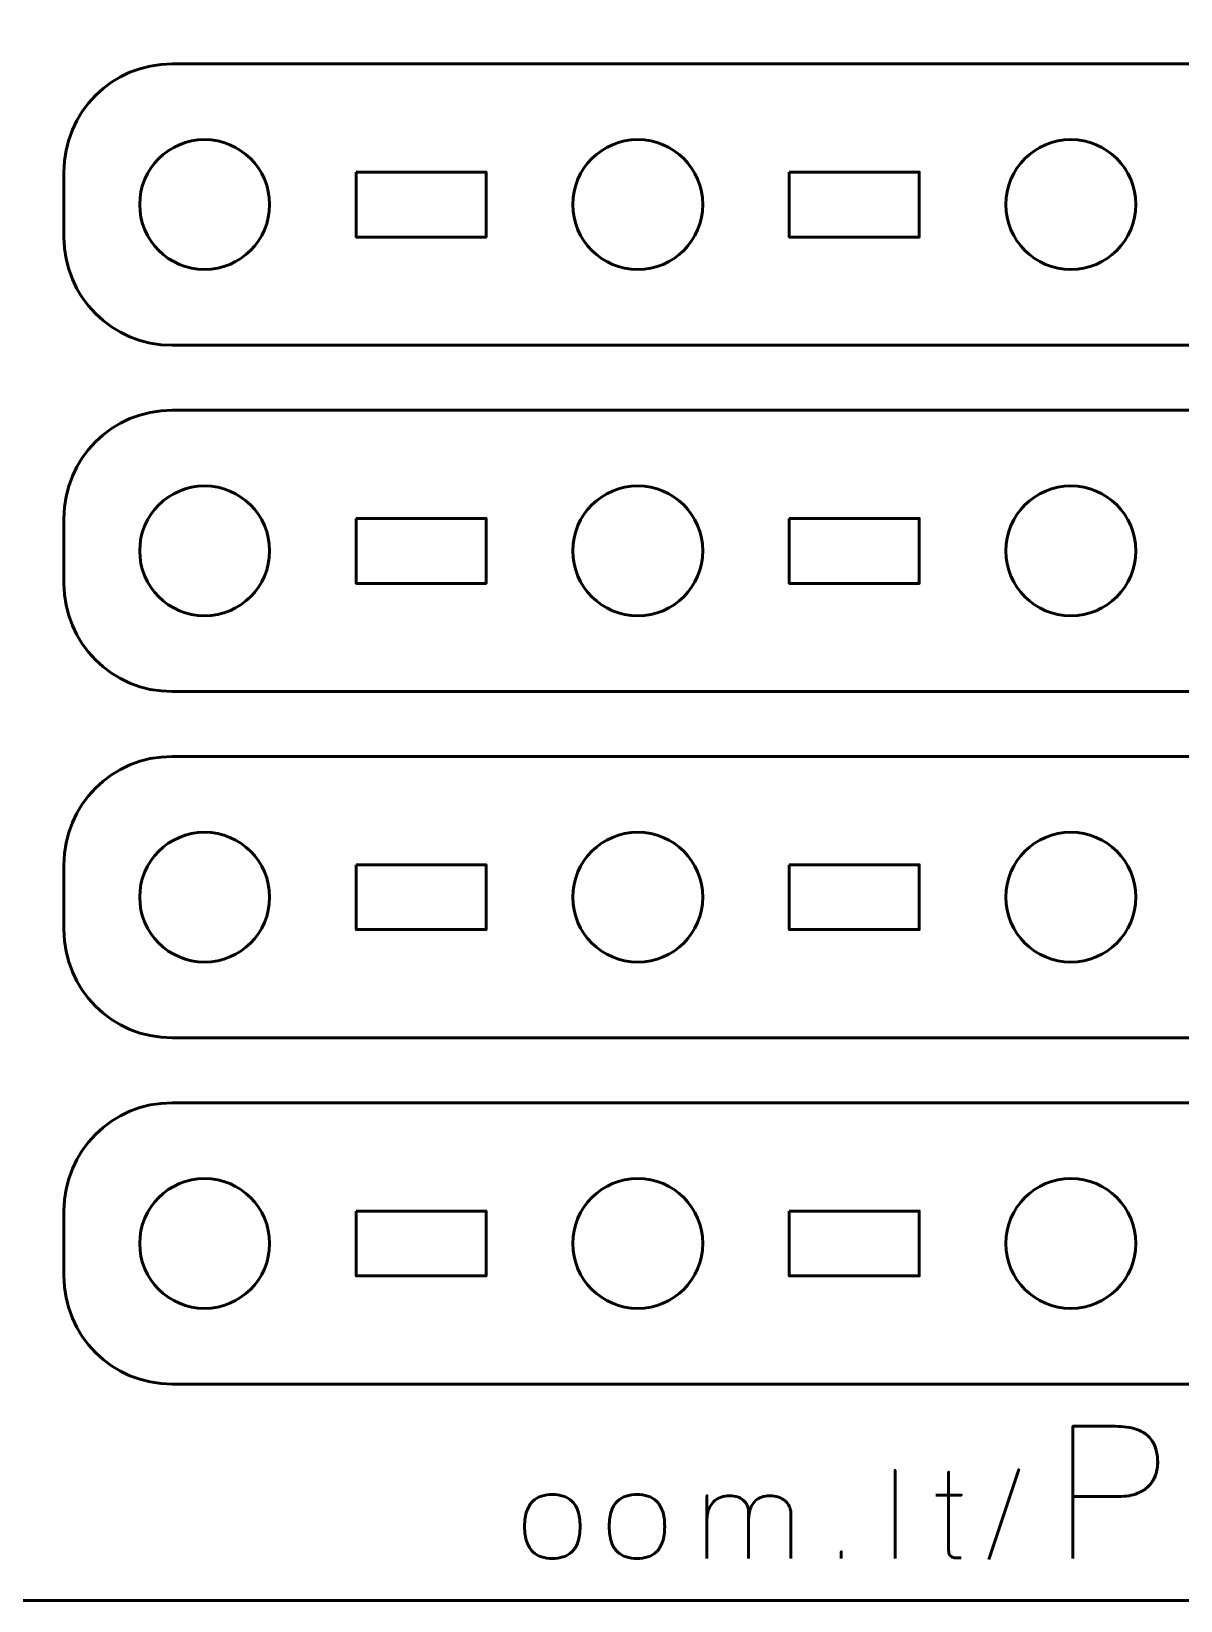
# Model space of a CAD drawing. Header units: centimetres. Extents: x -21 to 0, y -29.7 to 0.
# Drawn here: x -10.5 to -5.19, y -29.7 to -22.45 of the extents above; entities that cross this region are included whole.
import ezdxf

# ---------------------------------------------------------------- set-up
doc = ezdxf.new("R2010")
doc.units = ezdxf.units.CM
doc.header["$MEASUREMENT"] = 0
doc.layers.add('Layer 1', color=7, linetype='Continuous')

msp = doc.modelspace()

# ---------------------------------------------------------------- linework, layer by layer
at = {"layer": 'Layer 1', "color": 22, "lineweight": 53}
msp.add_open_spline([(-21.00003, -29.19996), (-21.00003, -29.19996), (-21.00003, -0.49992), (-21.00003, -0.49992), (-21.00003, -0.49992), (-21.00003, -0.22295), (-20.77694, 0.00004), (-20.49994, 0.00004), (-20.49994, 0.00004), (-20.49994, 0.00004), (-0.50008, 0.00004), (-0.50008, 0.00004), (-0.50008, 0.00004), (-0.22294, 0.00004), (0.00002, -0.22295), (0.00002, -0.49992), (0.00002, -0.49992), (0.00002, -0.49992), (0.00002, -29.19996), (0.00002, -29.19996), (0.00002, -29.19996), (0.00002, -29.47696), (-0.22294, -29.70005), (-0.50008, -29.70005), (-0.50008, -29.70005), (-0.50008, -29.70005), (-20.49994, -29.70005), (-20.49994, -29.70005), (-20.49994, -29.70005), (-20.77694, -29.70005), (-21.00003, -29.47696), (-21.00003, -29.19996)], degree=3, knots=[0, 0, 0, 0, 0.125, 0.125, 0.125, 0.125, 0.25, 0.25, 0.25, 0.25, 0.375, 0.375, 0.375, 0.375, 0.5, 0.5, 0.5, 0.5, 0.625, 0.625, 0.625, 0.625, 0.75, 0.75, 0.75, 0.75, 0.875, 0.875, 0.875, 0.875, 1, 1, 1, 1], dxfattribs=at)
at = {"layer": 'Layer 1', "color": 2, "lineweight": 53}
for points in [[(-9.84995, -22.59999), (-9.84995, -22.59999), (-1.55005, -22.59999), (-1.55005, -22.59999), (-1.55005, -22.59999), (-1.27305, -22.59999), (-1.04995, -22.82308), (-1.04995, -23.10008), (-1.04995, -23.10008), (-1.04995, -23.10008), (-1.04995, -23.40009), (-1.04995, -23.40009), (-1.04995, -23.40009), (-1.04995, -23.67705), (-1.27305, -23.90001), (-1.55005, -23.90001), (-1.55005, -23.90001), (-1.55005, -23.90001), (-9.84995, -23.90001), (-9.84995, -23.90001), (-9.84995, -23.90001), (-10.12695, -23.90001), (-10.35005, -23.67705), (-10.35005, -23.40009), (-10.35005, -23.40009), (-10.35005, -23.40009), (-10.35005, -23.10008), (-10.35005, -23.10008), (-10.35005, -23.10008), (-10.35005, -22.82308), (-10.12695, -22.59999), (-9.84995, -22.59999)], [(-9.84995, -24.19999), (-9.84995, -24.19999), (-1.55005, -24.19999), (-1.55005, -24.19999), (-1.55005, -24.19999), (-1.27305, -24.19999), (-1.04995, -24.42308), (-1.04995, -24.70008), (-1.04995, -24.70008), (-1.04995, -24.70008), (-1.04995, -25.00009), (-1.04995, -25.00009), (-1.04995, -25.00009), (-1.04995, -25.27705), (-1.27305, -25.50001), (-1.55005, -25.50001), (-1.55005, -25.50001), (-1.55005, -25.50001), (-9.84995, -25.50001), (-9.84995, -25.50001), (-9.84995, -25.50001), (-10.12695, -25.50001), (-10.35005, -25.27705), (-10.35005, -25.00009), (-10.35005, -25.00009), (-10.35005, -25.00009), (-10.35005, -24.70008), (-10.35005, -24.70008), (-10.35005, -24.70008), (-10.35005, -24.42308), (-10.12695, -24.19999), (-9.84995, -24.19999)], [(-9.84995, -25.79999), (-9.84995, -25.79999), (-1.55005, -25.79999), (-1.55005, -25.79999), (-1.55005, -25.79999), (-1.27305, -25.79999), (-1.04995, -26.02308), (-1.04995, -26.30008), (-1.04995, -26.30008), (-1.04995, -26.30008), (-1.04995, -26.60009), (-1.04995, -26.60009), (-1.04995, -26.60009), (-1.04995, -26.87705), (-1.27305, -27.10001), (-1.55005, -27.10001), (-1.55005, -27.10001), (-1.55005, -27.10001), (-9.84995, -27.10001), (-9.84995, -27.10001), (-9.84995, -27.10001), (-10.12695, -27.10001), (-10.35005, -26.87705), (-10.35005, -26.60009), (-10.35005, -26.60009), (-10.35005, -26.60009), (-10.35005, -26.30008), (-10.35005, -26.30008), (-10.35005, -26.30008), (-10.35005, -26.02308), (-10.12695, -25.79999), (-9.84995, -25.79999)], [(-9.84995, -27.39999), (-9.84995, -27.39999), (-1.55005, -27.39999), (-1.55005, -27.39999), (-1.55005, -27.39999), (-1.27305, -27.39999), (-1.04995, -27.62308), (-1.04995, -27.90008), (-1.04995, -27.90008), (-1.04995, -27.90008), (-1.04995, -28.20009), (-1.04995, -28.20009), (-1.04995, -28.20009), (-1.04995, -28.47705), (-1.27305, -28.70001), (-1.55005, -28.70001), (-1.55005, -28.70001), (-1.55005, -28.70001), (-9.84995, -28.70001), (-9.84995, -28.70001), (-9.84995, -28.70001), (-10.12695, -28.70001), (-10.35005, -28.47705), (-10.35005, -28.20009), (-10.35005, -28.20009), (-10.35005, -28.20009), (-10.35005, -27.90008), (-10.35005, -27.90008), (-10.35005, -27.90008), (-10.35005, -27.62308), (-10.12695, -27.39999), (-9.84995, -27.39999)]]:
    msp.add_open_spline(points, degree=3, knots=[0, 0, 0, 0, 0.125, 0.125, 0.125, 0.125, 0.25, 0.25, 0.25, 0.25, 0.375, 0.375, 0.375, 0.375, 0.5, 0.5, 0.5, 0.5, 0.625, 0.625, 0.625, 0.625, 0.75, 0.75, 0.75, 0.75, 0.875, 0.875, 0.875, 0.875, 1, 1, 1, 1], dxfattribs=at)
at = {"layer": 'Layer 1', "lineweight": 53}
for points in [[(-9.40002, -23.25001), (-9.40002, -23.41579), (-9.53425, -23.55002), (-9.70002, -23.55002), (-9.70002, -23.55002), (-9.86568, -23.55002), (-10.00002, -23.41579), (-10.00002, -23.25001), (-10.00002, -23.25001), (-10.00002, -23.08435), (-9.86568, -22.95001), (-9.70002, -22.95001), (-9.70002, -22.95001), (-9.53425, -22.95001), (-9.40002, -23.08435), (-9.40002, -23.25001)], [(-7.39994, -23.25001), (-7.39994, -23.41579), (-7.53432, -23.55002), (-7.69995, -23.55002), (-7.69995, -23.55002), (-7.86572, -23.55002), (-7.99995, -23.41579), (-7.99995, -23.25001), (-7.99995, -23.25001), (-7.99995, -23.08435), (-7.86572, -22.95001), (-7.69995, -22.95001), (-7.69995, -22.95001), (-7.53432, -22.95001), (-7.39994, -23.08435), (-7.39994, -23.25001)], [(-5.40002, -23.25001), (-5.40002, -23.41579), (-5.53436, -23.55002), (-5.70001, -23.55002), (-5.70001, -23.55002), (-5.86564, -23.55002), (-6.00002, -23.41579), (-6.00002, -23.25001), (-6.00002, -23.25001), (-6.00002, -23.08435), (-5.86564, -22.95001), (-5.70001, -22.95001), (-5.70001, -22.95001), (-5.53436, -22.95001), (-5.40002, -23.08435), (-5.40002, -23.25001)], [(-9, -23.10008), (-9, -23.10008), (-8.4, -23.10008), (-8.4, -23.10008), (-8.4, -23.10008), (-8.4, -23.10008), (-8.4, -23.40009), (-8.4, -23.40009), (-8.4, -23.40009), (-8.4, -23.40009), (-9, -23.40009), (-9, -23.40009), (-9, -23.40009), (-9, -23.40009), (-9, -23.10008), (-9, -23.10008)], [(-7.00004, -23.10008), (-7.00004, -23.10008), (-6.40003, -23.10008), (-6.40003, -23.10008), (-6.40003, -23.10008), (-6.40003, -23.10008), (-6.40003, -23.40009), (-6.40003, -23.40009), (-6.40003, -23.40009), (-6.40003, -23.40009), (-7.00004, -23.40009), (-7.00004, -23.40009), (-7.00004, -23.40009), (-7.00004, -23.40009), (-7.00004, -23.10008), (-7.00004, -23.10008)], [(-9.40002, -24.85001), (-9.40002, -25.01579), (-9.53425, -25.15002), (-9.70002, -25.15002), (-9.70002, -25.15002), (-9.86568, -25.15002), (-10.00002, -25.01579), (-10.00002, -24.85001), (-10.00002, -24.85001), (-10.00002, -24.68435), (-9.86568, -24.55001), (-9.70002, -24.55001), (-9.70002, -24.55001), (-9.53425, -24.55001), (-9.40002, -24.68435), (-9.40002, -24.85001)], [(-7.39994, -24.85001), (-7.39994, -25.01579), (-7.53432, -25.15002), (-7.69995, -25.15002), (-7.69995, -25.15002), (-7.86572, -25.15002), (-7.99995, -25.01579), (-7.99995, -24.85001), (-7.99995, -24.85001), (-7.99995, -24.68435), (-7.86572, -24.55001), (-7.69995, -24.55001), (-7.69995, -24.55001), (-7.53432, -24.55001), (-7.39994, -24.68435), (-7.39994, -24.85001)], [(-5.40002, -24.85001), (-5.40002, -25.01579), (-5.53436, -25.15002), (-5.70001, -25.15002), (-5.70001, -25.15002), (-5.86564, -25.15002), (-6.00002, -25.01579), (-6.00002, -24.85001), (-6.00002, -24.85001), (-6.00002, -24.68435), (-5.86564, -24.55001), (-5.70001, -24.55001), (-5.70001, -24.55001), (-5.53436, -24.55001), (-5.40002, -24.68435), (-5.40002, -24.85001)], [(-9, -24.70008), (-9, -24.70008), (-8.4, -24.70008), (-8.4, -24.70008), (-8.4, -24.70008), (-8.4, -24.70008), (-8.4, -25.00009), (-8.4, -25.00009), (-8.4, -25.00009), (-8.4, -25.00009), (-9, -25.00009), (-9, -25.00009), (-9, -25.00009), (-9, -25.00009), (-9, -24.70008), (-9, -24.70008)], [(-7.00004, -24.70008), (-7.00004, -24.70008), (-6.40003, -24.70008), (-6.40003, -24.70008), (-6.40003, -24.70008), (-6.40003, -24.70008), (-6.40003, -25.00009), (-6.40003, -25.00009), (-6.40003, -25.00009), (-6.40003, -25.00009), (-7.00004, -25.00009), (-7.00004, -25.00009), (-7.00004, -25.00009), (-7.00004, -25.00009), (-7.00004, -24.70008), (-7.00004, -24.70008)], [(-9.40002, -26.45001), (-9.40002, -26.61579), (-9.53425, -26.75002), (-9.70002, -26.75002), (-9.70002, -26.75002), (-9.86568, -26.75002), (-10.00002, -26.61579), (-10.00002, -26.45001), (-10.00002, -26.45001), (-10.00002, -26.28435), (-9.86568, -26.15001), (-9.70002, -26.15001), (-9.70002, -26.15001), (-9.53425, -26.15001), (-9.40002, -26.28435), (-9.40002, -26.45001)], [(-7.39994, -26.45001), (-7.39994, -26.61579), (-7.53432, -26.75002), (-7.69995, -26.75002), (-7.69995, -26.75002), (-7.86572, -26.75002), (-7.99995, -26.61579), (-7.99995, -26.45001), (-7.99995, -26.45001), (-7.99995, -26.28435), (-7.86572, -26.15001), (-7.69995, -26.15001), (-7.69995, -26.15001), (-7.53432, -26.15001), (-7.39994, -26.28435), (-7.39994, -26.45001)], [(-5.40002, -26.45001), (-5.40002, -26.61579), (-5.53436, -26.75002), (-5.70001, -26.75002), (-5.70001, -26.75002), (-5.86564, -26.75002), (-6.00002, -26.61579), (-6.00002, -26.45001), (-6.00002, -26.45001), (-6.00002, -26.28435), (-5.86564, -26.15001), (-5.70001, -26.15001), (-5.70001, -26.15001), (-5.53436, -26.15001), (-5.40002, -26.28435), (-5.40002, -26.45001)], [(-9, -26.30008), (-9, -26.30008), (-8.4, -26.30008), (-8.4, -26.30008), (-8.4, -26.30008), (-8.4, -26.30008), (-8.4, -26.60009), (-8.4, -26.60009), (-8.4, -26.60009), (-8.4, -26.60009), (-9, -26.60009), (-9, -26.60009), (-9, -26.60009), (-9, -26.60009), (-9, -26.30008), (-9, -26.30008)], [(-7.00004, -26.30008), (-7.00004, -26.30008), (-6.40003, -26.30008), (-6.40003, -26.30008), (-6.40003, -26.30008), (-6.40003, -26.30008), (-6.40003, -26.60009), (-6.40003, -26.60009), (-6.40003, -26.60009), (-6.40003, -26.60009), (-7.00004, -26.60009), (-7.00004, -26.60009), (-7.00004, -26.60009), (-7.00004, -26.60009), (-7.00004, -26.30008), (-7.00004, -26.30008)], [(-9.40002, -28.05001), (-9.40002, -28.21579), (-9.53425, -28.35002), (-9.70002, -28.35002), (-9.70002, -28.35002), (-9.86568, -28.35002), (-10.00002, -28.21579), (-10.00002, -28.05001), (-10.00002, -28.05001), (-10.00002, -27.88435), (-9.86568, -27.75001), (-9.70002, -27.75001), (-9.70002, -27.75001), (-9.53425, -27.75001), (-9.40002, -27.88435), (-9.40002, -28.05001)], [(-7.39994, -28.05001), (-7.39994, -28.21579), (-7.53432, -28.35002), (-7.69995, -28.35002), (-7.69995, -28.35002), (-7.86572, -28.35002), (-7.99995, -28.21579), (-7.99995, -28.05001), (-7.99995, -28.05001), (-7.99995, -27.88435), (-7.86572, -27.75001), (-7.69995, -27.75001), (-7.69995, -27.75001), (-7.53432, -27.75001), (-7.39994, -27.88435), (-7.39994, -28.05001)], [(-5.40002, -28.05001), (-5.40002, -28.21579), (-5.53436, -28.35002), (-5.70001, -28.35002), (-5.70001, -28.35002), (-5.86564, -28.35002), (-6.00002, -28.21579), (-6.00002, -28.05001), (-6.00002, -28.05001), (-6.00002, -27.88435), (-5.86564, -27.75001), (-5.70001, -27.75001), (-5.70001, -27.75001), (-5.53436, -27.75001), (-5.40002, -27.88435), (-5.40002, -28.05001)], [(-9, -27.90008), (-9, -27.90008), (-8.4, -27.90008), (-8.4, -27.90008), (-8.4, -27.90008), (-8.4, -27.90008), (-8.4, -28.20009), (-8.4, -28.20009), (-8.4, -28.20009), (-8.4, -28.20009), (-9, -28.20009), (-9, -28.20009), (-9, -28.20009), (-9, -28.20009), (-9, -27.90008), (-9, -27.90008)], [(-7.00004, -27.90008), (-7.00004, -27.90008), (-6.40003, -27.90008), (-6.40003, -27.90008), (-6.40003, -27.90008), (-6.40003, -27.90008), (-6.40003, -28.20009), (-6.40003, -28.20009), (-6.40003, -28.20009), (-6.40003, -28.20009), (-7.00004, -28.20009), (-7.00004, -28.20009), (-7.00004, -28.20009), (-7.00004, -28.20009), (-7.00004, -27.90008), (-7.00004, -27.90008)]]:
    msp.add_open_spline(points, degree=3, knots=[0, 0, 0, 0, 0.25, 0.25, 0.25, 0.25, 0.5, 0.5, 0.5, 0.5, 0.75, 0.75, 0.75, 0.75, 1, 1, 1, 1], dxfattribs=at)
at = {"layer": 'Layer 1', "color": 30, "lineweight": 53}
for points, knots in [([(-5.69025, -29.50522), (-5.69025, -29.50522), (-5.69025, -28.89477), (-5.69025, -28.89477), (-5.69025, -28.89477), (-5.69025, -28.89477), (-5.49552, -28.89477), (-5.49552, -28.89477), (-5.49552, -28.89477), (-5.45657, -28.89491), (-5.42454, -28.89929), (-5.39928, -28.90775), (-5.39928, -28.90775), (-5.37416, -28.91608), (-5.3544, -28.92765), (-5.34015, -28.94233), (-5.34015, -28.94233), (-5.3259, -28.95686), (-5.31574, -28.97351), (-5.30953, -28.99228), (-5.30953, -28.99228), (-5.30346, -29.01105), (-5.29993, -29.03066), (-5.29909, -29.0514), (-5.29909, -29.0514), (-5.2981, -29.07215), (-5.3005, -29.09247), (-5.30614, -29.11222), (-5.30614, -29.11222), (-5.31193, -29.13198), (-5.32167, -29.1499), (-5.33564, -29.16599), (-5.33564, -29.16599), (-5.34946, -29.18207), (-5.36823, -29.19492), (-5.3918, -29.20437), (-5.3918, -29.20437), (-5.41536, -29.21397), (-5.44457, -29.21876), (-5.47943, -29.21905), (-5.47943, -29.21905), (-5.47943, -29.21905), (-5.69025, -29.21905), (-5.69025, -29.21905), (-5.69025, -29.21905), (-5.69025, -29.21905), (-5.47943, -29.21905), (-5.47943, -29.21905), (-5.47943, -29.21905), (-5.44528, -29.21876), (-5.41635, -29.21397), (-5.39293, -29.20437), (-5.39293, -29.20437), (-5.36936, -29.19492), (-5.35059, -29.18207), (-5.33648, -29.16599), (-5.33648, -29.16599), (-5.32251, -29.1499), (-5.31249, -29.13198), (-5.30657, -29.11222), (-5.30657, -29.11222), (-5.30064, -29.09247), (-5.2981, -29.07215), (-5.29909, -29.0514), (-5.29909, -29.0514), (-5.29993, -29.03066), (-5.30346, -29.01105), (-5.30981, -28.99228), (-5.30981, -28.99228), (-5.31602, -28.97351), (-5.32646, -28.95686), (-5.34072, -28.94233), (-5.34072, -28.94233), (-5.35511, -28.92765), (-5.37486, -28.91608), (-5.39998, -28.90775), (-5.39998, -28.90775), (-5.42524, -28.89929), (-5.45699, -28.89491), (-5.49552, -28.89477), (-5.49552, -28.89477), (-5.49552, -28.89477), (-5.69025, -28.89477), (-5.69025, -28.89477), (-5.69025, -28.89477), (-5.69025, -28.89477), (-5.69025, -29.50522), (-5.69025, -29.50522)], [0, 0, 0, 0, 0.0454545, 0.0454545, 0.0454545, 0.0454545, 0.0909091, 0.0909091, 0.0909091, 0.0909091, 0.1363636, 0.1363636, 0.1363636, 0.1363636, 0.1818182, 0.1818182, 0.1818182, 0.1818182, 0.2272727, 0.2272727, 0.2272727, 0.2272727, 0.2727273, 0.2727273, 0.2727273, 0.2727273, 0.3181818, 0.3181818, 0.3181818, 0.3181818, 0.3636364, 0.3636364, 0.3636364, 0.3636364, 0.4090909, 0.4090909, 0.4090909, 0.4090909, 0.4545455, 0.4545455, 0.4545455, 0.4545455, 0.5, 0.5, 0.5, 0.5, 0.5454545, 0.5454545, 0.5454545, 0.5454545, 0.5909091, 0.5909091, 0.5909091, 0.5909091, 0.6363636, 0.6363636, 0.6363636, 0.6363636, 0.6818182, 0.6818182, 0.6818182, 0.6818182, 0.7272727, 0.7272727, 0.7272727, 0.7272727, 0.7727273, 0.7727273, 0.7727273, 0.7727273, 0.8181818, 0.8181818, 0.8181818, 0.8181818, 0.8636364, 0.8636364, 0.8636364, 0.8636364, 0.9090909, 0.9090909, 0.9090909, 0.9090909, 0.9545455, 0.9545455, 0.9545455, 0.9545455, 1, 1, 1, 1]), ([(-6.51152, -29.50522), (-6.51152, -29.50522), (-6.51152, -29.09826), (-6.51152, -29.09826), (-6.51152, -29.09826), (-6.51152, -29.09826), (-6.51152, -29.50522), (-6.51152, -29.50522)], [0, 0, 0, 0, 0.5, 0.5, 0.5, 0.5, 1, 1, 1, 1]), ([(-6.20672, -29.5024), (-6.21368, -29.50296), (-6.22064, -29.50315), (-6.22742, -29.50296), (-6.22742, -29.50296), (-6.23419, -29.50277), (-6.24031, -29.50174), (-6.24586, -29.49967), (-6.24586, -29.49967), (-6.25141, -29.49769), (-6.25583, -29.49412), (-6.25921, -29.48904), (-6.25921, -29.48904), (-6.26251, -29.48396), (-6.2642, -29.47672), (-6.26429, -29.4674), (-6.26429, -29.4674), (-6.26429, -29.46298), (-6.26429, -29.45546), (-6.26429, -29.44492), (-6.26429, -29.44492), (-6.26429, -29.43429), (-6.26429, -29.42149), (-6.26429, -29.40635), (-6.26429, -29.40635), (-6.26429, -29.3912), (-6.26429, -29.37465), (-6.26429, -29.35668), (-6.26429, -29.35668), (-6.26429, -29.33871), (-6.26429, -29.32018), (-6.26429, -29.30099), (-6.26429, -29.30099), (-6.26429, -29.2818), (-6.26429, -29.26289), (-6.26429, -29.24417), (-6.26429, -29.24417), (-6.26429, -29.22545), (-6.26429, -29.20785), (-6.26429, -29.1913), (-6.26429, -29.1913), (-6.26429, -29.17474), (-6.26429, -29.16006), (-6.26429, -29.14737), (-6.26429, -29.14737), (-6.26429, -29.13457), (-6.26429, -29.1246), (-6.26429, -29.11726), (-6.26429, -29.11726), (-6.26429, -29.11002), (-6.26429, -29.10625), (-6.26429, -29.10616), (-6.26429, -29.10616), (-6.26429, -29.10625), (-6.26429, -29.11002), (-6.26429, -29.11726), (-6.26429, -29.11726), (-6.26429, -29.1246), (-6.26429, -29.13457), (-6.26429, -29.14737), (-6.26429, -29.14737), (-6.26429, -29.16006), (-6.26429, -29.17474), (-6.26429, -29.1913), (-6.26429, -29.1913), (-6.26429, -29.20785), (-6.26429, -29.22545), (-6.26429, -29.24417), (-6.26429, -29.24417), (-6.26429, -29.26289), (-6.26429, -29.2818), (-6.26429, -29.30099), (-6.26429, -29.30099), (-6.26429, -29.32018), (-6.26429, -29.33871), (-6.26429, -29.35668), (-6.26429, -29.35668), (-6.26429, -29.37465), (-6.26429, -29.3912), (-6.26429, -29.40635), (-6.26429, -29.40635), (-6.26429, -29.42149), (-6.26429, -29.43429), (-6.26429, -29.44492), (-6.26429, -29.44492), (-6.26429, -29.45546), (-6.26429, -29.46298), (-6.26429, -29.4674), (-6.26429, -29.4674), (-6.2642, -29.47672), (-6.26251, -29.48396), (-6.25921, -29.48904), (-6.25921, -29.48904), (-6.25583, -29.49412), (-6.25141, -29.49769), (-6.24586, -29.49967), (-6.24586, -29.49967), (-6.24031, -29.50174), (-6.23419, -29.50277), (-6.22742, -29.50296), (-6.22742, -29.50296), (-6.22064, -29.50315), (-6.21368, -29.50296), (-6.20672, -29.5024)], [0, 0, 0, 0, 0.0384615, 0.0384615, 0.0384615, 0.0384615, 0.0769231, 0.0769231, 0.0769231, 0.0769231, 0.1153846, 0.1153846, 0.1153846, 0.1153846, 0.1538462, 0.1538462, 0.1538462, 0.1538462, 0.1923077, 0.1923077, 0.1923077, 0.1923077, 0.2307692, 0.2307692, 0.2307692, 0.2307692, 0.2692308, 0.2692308, 0.2692308, 0.2692308, 0.3076923, 0.3076923, 0.3076923, 0.3076923, 0.3461538, 0.3461538, 0.3461538, 0.3461538, 0.3846154, 0.3846154, 0.3846154, 0.3846154, 0.4230769, 0.4230769, 0.4230769, 0.4230769, 0.4615385, 0.4615385, 0.4615385, 0.4615385, 0.5, 0.5, 0.5, 0.5, 0.5384615, 0.5384615, 0.5384615, 0.5384615, 0.5769231, 0.5769231, 0.5769231, 0.5769231, 0.6153846, 0.6153846, 0.6153846, 0.6153846, 0.6538462, 0.6538462, 0.6538462, 0.6538462, 0.6923077, 0.6923077, 0.6923077, 0.6923077, 0.7307692, 0.7307692, 0.7307692, 0.7307692, 0.7692308, 0.7692308, 0.7692308, 0.7692308, 0.8076923, 0.8076923, 0.8076923, 0.8076923, 0.8461538, 0.8461538, 0.8461538, 0.8461538, 0.8846154, 0.8846154, 0.8846154, 0.8846154, 0.9230769, 0.9230769, 0.9230769, 0.9230769, 0.9615385, 0.9615385, 0.9615385, 0.9615385, 1, 1, 1, 1]), ([(-6.07859, -29.51086), (-6.07859, -29.51086), (-5.9403, -29.09431), (-5.9403, -29.09431), (-5.9403, -29.09431), (-5.9403, -29.09431), (-6.07859, -29.51086), (-6.07859, -29.51086)], [0, 0, 0, 0, 0.5, 0.5, 0.5, 0.5, 1, 1, 1, 1]), ([(-8.09421, -29.50522), (-8.07643, -29.50531), (-8.05988, -29.50306), (-8.04445, -29.49826), (-8.04445, -29.49826), (-8.02902, -29.49346), (-8.01538, -29.48546), (-8.00371, -29.47427), (-8.00371, -29.47427), (-7.99195, -29.46308), (-7.98283, -29.44793), (-7.97615, -29.42874), (-7.97615, -29.42874), (-7.96957, -29.40964), (-7.96618, -29.38584), (-7.96608, -29.35734), (-7.96608, -29.35734), (-7.96618, -29.32893), (-7.96957, -29.30522), (-7.97615, -29.28622), (-7.97615, -29.28622), (-7.98283, -29.26721), (-7.99195, -29.25207), (-8.00371, -29.24087), (-8.00371, -29.24087), (-8.01538, -29.22977), (-8.02902, -29.22178), (-8.04445, -29.21698), (-8.04445, -29.21698), (-8.05988, -29.21218), (-8.07643, -29.20992), (-8.09421, -29.21002), (-8.09421, -29.21002), (-8.1118, -29.20992), (-8.12836, -29.21218), (-8.14379, -29.21698), (-8.14379, -29.21698), (-8.15922, -29.22178), (-8.17276, -29.22977), (-8.18452, -29.24087), (-8.18452, -29.24087), (-8.19628, -29.25207), (-8.2055, -29.26721), (-8.21218, -29.28622), (-8.21218, -29.28622), (-8.21886, -29.30522), (-8.22225, -29.32893), (-8.22234, -29.35734), (-8.22234, -29.35734), (-8.22225, -29.38584), (-8.21886, -29.40964), (-8.21218, -29.42874), (-8.21218, -29.42874), (-8.2055, -29.44793), (-8.19628, -29.46308), (-8.18452, -29.47427), (-8.18452, -29.47427), (-8.17276, -29.48546), (-8.15922, -29.49346), (-8.14379, -29.49826), (-8.14379, -29.49826), (-8.12836, -29.50306), (-8.1118, -29.50531), (-8.09421, -29.50522)], [0, 0, 0, 0, 0.0625, 0.0625, 0.0625, 0.0625, 0.125, 0.125, 0.125, 0.125, 0.1875, 0.1875, 0.1875, 0.1875, 0.25, 0.25, 0.25, 0.25, 0.3125, 0.3125, 0.3125, 0.3125, 0.375, 0.375, 0.375, 0.375, 0.4375, 0.4375, 0.4375, 0.4375, 0.5, 0.5, 0.5, 0.5, 0.5625, 0.5625, 0.5625, 0.5625, 0.625, 0.625, 0.625, 0.625, 0.6875, 0.6875, 0.6875, 0.6875, 0.75, 0.75, 0.75, 0.75, 0.8125, 0.8125, 0.8125, 0.8125, 0.875, 0.875, 0.875, 0.875, 0.9375, 0.9375, 0.9375, 0.9375, 1, 1, 1, 1]), ([(-8.09421, -29.50522), (-8.07643, -29.50531), (-8.05988, -29.50306), (-8.04445, -29.49826), (-8.04445, -29.49826), (-8.02902, -29.49346), (-8.01538, -29.48546), (-8.00371, -29.47427), (-8.00371, -29.47427), (-7.99195, -29.46308), (-7.98283, -29.44793), (-7.97615, -29.42874), (-7.97615, -29.42874), (-7.96957, -29.40964), (-7.96618, -29.38584), (-7.96608, -29.35734), (-7.96608, -29.35734), (-7.96618, -29.32893), (-7.96957, -29.30522), (-7.97615, -29.28622), (-7.97615, -29.28622), (-7.98283, -29.26721), (-7.99195, -29.25207), (-8.00371, -29.24087), (-8.00371, -29.24087), (-8.01538, -29.22977), (-8.02902, -29.22178), (-8.04445, -29.21698), (-8.04445, -29.21698), (-8.05988, -29.21218), (-8.07643, -29.20992), (-8.09421, -29.21002), (-8.09421, -29.21002), (-8.1118, -29.20992), (-8.12836, -29.21218), (-8.14379, -29.21698), (-8.14379, -29.21698), (-8.15922, -29.22178), (-8.17276, -29.22977), (-8.18452, -29.24087), (-8.18452, -29.24087), (-8.19628, -29.25207), (-8.2055, -29.26721), (-8.21218, -29.28622), (-8.21218, -29.28622), (-8.21886, -29.30522), (-8.22225, -29.32893), (-8.22234, -29.35734), (-8.22234, -29.35734), (-8.22225, -29.38584), (-8.21886, -29.40964), (-8.21218, -29.42874), (-8.21218, -29.42874), (-8.2055, -29.44793), (-8.19628, -29.46308), (-8.18452, -29.47427), (-8.18452, -29.47427), (-8.17276, -29.48546), (-8.15922, -29.49346), (-8.14379, -29.49826), (-8.14379, -29.49826), (-8.12836, -29.50306), (-8.1118, -29.50531), (-8.09421, -29.50522)], [0, 0, 0, 0, 0.0625, 0.0625, 0.0625, 0.0625, 0.125, 0.125, 0.125, 0.125, 0.1875, 0.1875, 0.1875, 0.1875, 0.25, 0.25, 0.25, 0.25, 0.3125, 0.3125, 0.3125, 0.3125, 0.375, 0.375, 0.375, 0.375, 0.4375, 0.4375, 0.4375, 0.4375, 0.5, 0.5, 0.5, 0.5, 0.5625, 0.5625, 0.5625, 0.5625, 0.625, 0.625, 0.625, 0.625, 0.6875, 0.6875, 0.6875, 0.6875, 0.75, 0.75, 0.75, 0.75, 0.8125, 0.8125, 0.8125, 0.8125, 0.875, 0.875, 0.875, 0.875, 0.9375, 0.9375, 0.9375, 0.9375, 1, 1, 1, 1]), ([(-7.70362, -29.50522), (-7.68584, -29.50531), (-7.66929, -29.50306), (-7.65386, -29.49826), (-7.65386, -29.49826), (-7.63843, -29.49346), (-7.62479, -29.48546), (-7.61312, -29.47427), (-7.61312, -29.47427), (-7.60136, -29.46308), (-7.59224, -29.44793), (-7.58556, -29.42874), (-7.58556, -29.42874), (-7.57898, -29.40964), (-7.57559, -29.38584), (-7.57549, -29.35734), (-7.57549, -29.35734), (-7.57559, -29.32893), (-7.57898, -29.30522), (-7.58556, -29.28622), (-7.58556, -29.28622), (-7.59224, -29.26721), (-7.60136, -29.25207), (-7.61312, -29.24087), (-7.61312, -29.24087), (-7.62479, -29.22977), (-7.63843, -29.22178), (-7.65386, -29.21698), (-7.65386, -29.21698), (-7.66929, -29.21218), (-7.68584, -29.20992), (-7.70362, -29.21002), (-7.70362, -29.21002), (-7.72121, -29.20992), (-7.73777, -29.21218), (-7.7532, -29.21698), (-7.7532, -29.21698), (-7.76863, -29.22178), (-7.78217, -29.22977), (-7.79393, -29.24087), (-7.79393, -29.24087), (-7.80569, -29.25207), (-7.81491, -29.26721), (-7.82159, -29.28622), (-7.82159, -29.28622), (-7.82827, -29.30522), (-7.83166, -29.32893), (-7.83175, -29.35734), (-7.83175, -29.35734), (-7.83166, -29.38584), (-7.82827, -29.40964), (-7.82159, -29.42874), (-7.82159, -29.42874), (-7.81491, -29.44793), (-7.80569, -29.46308), (-7.79393, -29.47427), (-7.79393, -29.47427), (-7.78217, -29.48546), (-7.76863, -29.49346), (-7.7532, -29.49826), (-7.7532, -29.49826), (-7.73777, -29.50306), (-7.72121, -29.50531), (-7.70362, -29.50522)], [0, 0, 0, 0, 0.0625, 0.0625, 0.0625, 0.0625, 0.125, 0.125, 0.125, 0.125, 0.1875, 0.1875, 0.1875, 0.1875, 0.25, 0.25, 0.25, 0.25, 0.3125, 0.3125, 0.3125, 0.3125, 0.375, 0.375, 0.375, 0.375, 0.4375, 0.4375, 0.4375, 0.4375, 0.5, 0.5, 0.5, 0.5, 0.5625, 0.5625, 0.5625, 0.5625, 0.625, 0.625, 0.625, 0.625, 0.6875, 0.6875, 0.6875, 0.6875, 0.75, 0.75, 0.75, 0.75, 0.8125, 0.8125, 0.8125, 0.8125, 0.875, 0.875, 0.875, 0.875, 0.9375, 0.9375, 0.9375, 0.9375, 1, 1, 1, 1]), ([(-7.70362, -29.50522), (-7.68584, -29.50531), (-7.66929, -29.50306), (-7.65386, -29.49826), (-7.65386, -29.49826), (-7.63843, -29.49346), (-7.62479, -29.48546), (-7.61312, -29.47427), (-7.61312, -29.47427), (-7.60136, -29.46308), (-7.59224, -29.44793), (-7.58556, -29.42874), (-7.58556, -29.42874), (-7.57898, -29.40964), (-7.57559, -29.38584), (-7.57549, -29.35734), (-7.57549, -29.35734), (-7.57559, -29.32893), (-7.57898, -29.30522), (-7.58556, -29.28622), (-7.58556, -29.28622), (-7.59224, -29.26721), (-7.60136, -29.25207), (-7.61312, -29.24087), (-7.61312, -29.24087), (-7.62479, -29.22977), (-7.63843, -29.22178), (-7.65386, -29.21698), (-7.65386, -29.21698), (-7.66929, -29.21218), (-7.68584, -29.20992), (-7.70362, -29.21002), (-7.70362, -29.21002), (-7.72121, -29.20992), (-7.73777, -29.21218), (-7.7532, -29.21698), (-7.7532, -29.21698), (-7.76863, -29.22178), (-7.78217, -29.22977), (-7.79393, -29.24087), (-7.79393, -29.24087), (-7.80569, -29.25207), (-7.81491, -29.26721), (-7.82159, -29.28622), (-7.82159, -29.28622), (-7.82827, -29.30522), (-7.83166, -29.32893), (-7.83175, -29.35734), (-7.83175, -29.35734), (-7.83166, -29.38584), (-7.82827, -29.40964), (-7.82159, -29.42874), (-7.82159, -29.42874), (-7.81491, -29.44793), (-7.80569, -29.46308), (-7.79393, -29.47427), (-7.79393, -29.47427), (-7.78217, -29.48546), (-7.76863, -29.49346), (-7.7532, -29.49826), (-7.7532, -29.49826), (-7.73777, -29.50306), (-7.72121, -29.50531), (-7.70362, -29.50522)], [0, 0, 0, 0, 0.0625, 0.0625, 0.0625, 0.0625, 0.125, 0.125, 0.125, 0.125, 0.1875, 0.1875, 0.1875, 0.1875, 0.25, 0.25, 0.25, 0.25, 0.3125, 0.3125, 0.3125, 0.3125, 0.375, 0.375, 0.375, 0.375, 0.4375, 0.4375, 0.4375, 0.4375, 0.5, 0.5, 0.5, 0.5, 0.5625, 0.5625, 0.5625, 0.5625, 0.625, 0.625, 0.625, 0.625, 0.6875, 0.6875, 0.6875, 0.6875, 0.75, 0.75, 0.75, 0.75, 0.8125, 0.8125, 0.8125, 0.8125, 0.875, 0.875, 0.875, 0.875, 0.9375, 0.9375, 0.9375, 0.9375, 1, 1, 1, 1]), ([(-7.18773, -29.50522), (-7.18773, -29.50513), (-7.18773, -29.5024), (-7.18773, -29.49704), (-7.18773, -29.49704), (-7.18773, -29.49177), (-7.18773, -29.48452), (-7.18773, -29.4754), (-7.18773, -29.4754), (-7.18773, -29.46618), (-7.18773, -29.45583), (-7.18773, -29.44417), (-7.18773, -29.44417), (-7.18773, -29.4326), (-7.18773, -29.42046), (-7.18773, -29.40767), (-7.18773, -29.40767), (-7.18773, -29.39497), (-7.18773, -29.38245), (-7.18773, -29.37004), (-7.18773, -29.37004), (-7.18773, -29.35762), (-7.18773, -29.34595), (-7.18773, -29.33523), (-7.18773, -29.33523), (-7.18773, -29.32441), (-7.18773, -29.31519), (-7.18773, -29.30738), (-7.18773, -29.30738), (-7.18773, -29.29967), (-7.18773, -29.29412), (-7.18773, -29.29073), (-7.18773, -29.29073), (-7.18763, -29.28546), (-7.18848, -29.27954), (-7.19008, -29.27305), (-7.19008, -29.27305), (-7.19168, -29.26646), (-7.19441, -29.25988), (-7.19826, -29.25329), (-7.19826, -29.25329), (-7.20212, -29.24661), (-7.20748, -29.2405), (-7.21416, -29.23485), (-7.21416, -29.23485), (-7.22093, -29.22921), (-7.2294, -29.22469), (-7.23956, -29.22121), (-7.23956, -29.22121), (-7.24982, -29.21773), (-7.26204, -29.21585), (-7.27634, -29.21566), (-7.27634, -29.21566), (-7.29064, -29.21566), (-7.30344, -29.21764), (-7.31463, -29.22159), (-7.31463, -29.22159), (-7.32592, -29.22563), (-7.33561, -29.23118), (-7.34389, -29.23824), (-7.34389, -29.23824), (-7.35207, -29.2453), (-7.35894, -29.25339), (-7.3643, -29.2626), (-7.3643, -29.2626), (-7.36966, -29.27173), (-7.37362, -29.28142), (-7.37625, -29.29177), (-7.37625, -29.29177), (-7.37888, -29.30202), (-7.3802, -29.31246), (-7.3802, -29.32291), (-7.3802, -29.32291), (-7.3802, -29.31246), (-7.37888, -29.30202), (-7.37625, -29.29177), (-7.37625, -29.29177), (-7.37362, -29.28142), (-7.36966, -29.27173), (-7.3643, -29.2626), (-7.3643, -29.2626), (-7.35894, -29.25339), (-7.35207, -29.2453), (-7.34389, -29.23824), (-7.34389, -29.23824), (-7.33561, -29.23118), (-7.32592, -29.22563), (-7.31463, -29.22159), (-7.31463, -29.22159), (-7.30344, -29.21764), (-7.29064, -29.21566), (-7.27634, -29.21566), (-7.27634, -29.21566), (-7.26204, -29.21585), (-7.24982, -29.21773), (-7.23956, -29.22121), (-7.23956, -29.22121), (-7.2294, -29.22469), (-7.22093, -29.22921), (-7.21416, -29.23485), (-7.21416, -29.23485), (-7.20748, -29.2405), (-7.20212, -29.24661), (-7.19826, -29.25329), (-7.19826, -29.25329), (-7.19441, -29.25988), (-7.19168, -29.26646), (-7.19008, -29.27305), (-7.19008, -29.27305), (-7.18848, -29.27954), (-7.18763, -29.28546), (-7.18773, -29.29073), (-7.18773, -29.29073), (-7.18773, -29.29412), (-7.18773, -29.29967), (-7.18773, -29.30738), (-7.18773, -29.30738), (-7.18773, -29.31519), (-7.18773, -29.32441), (-7.18773, -29.33523), (-7.18773, -29.33523), (-7.18773, -29.34595), (-7.18773, -29.35762), (-7.18773, -29.37004), (-7.18773, -29.37004), (-7.18773, -29.38245), (-7.18773, -29.39497), (-7.18773, -29.40767), (-7.18773, -29.40767), (-7.18773, -29.42046), (-7.18773, -29.4326), (-7.18773, -29.44417), (-7.18773, -29.44417), (-7.18773, -29.45583), (-7.18773, -29.46618), (-7.18773, -29.4754), (-7.18773, -29.4754), (-7.18773, -29.48452), (-7.18773, -29.49177), (-7.18773, -29.49704), (-7.18773, -29.49704), (-7.18773, -29.5024), (-7.18773, -29.50513), (-7.18773, -29.50522)], [0, 0, 0, 0, 0.0277778, 0.0277778, 0.0277778, 0.0277778, 0.0555556, 0.0555556, 0.0555556, 0.0555556, 0.0833333, 0.0833333, 0.0833333, 0.0833333, 0.1111111, 0.1111111, 0.1111111, 0.1111111, 0.1388889, 0.1388889, 0.1388889, 0.1388889, 0.1666667, 0.1666667, 0.1666667, 0.1666667, 0.1944444, 0.1944444, 0.1944444, 0.1944444, 0.2222222, 0.2222222, 0.2222222, 0.2222222, 0.25, 0.25, 0.25, 0.25, 0.2777778, 0.2777778, 0.2777778, 0.2777778, 0.3055556, 0.3055556, 0.3055556, 0.3055556, 0.3333333, 0.3333333, 0.3333333, 0.3333333, 0.3611111, 0.3611111, 0.3611111, 0.3611111, 0.3888889, 0.3888889, 0.3888889, 0.3888889, 0.4166667, 0.4166667, 0.4166667, 0.4166667, 0.4444444, 0.4444444, 0.4444444, 0.4444444, 0.4722222, 0.4722222, 0.4722222, 0.4722222, 0.5, 0.5, 0.5, 0.5, 0.5277778, 0.5277778, 0.5277778, 0.5277778, 0.5555556, 0.5555556, 0.5555556, 0.5555556, 0.5833333, 0.5833333, 0.5833333, 0.5833333, 0.6111111, 0.6111111, 0.6111111, 0.6111111, 0.6388889, 0.6388889, 0.6388889, 0.6388889, 0.6666667, 0.6666667, 0.6666667, 0.6666667, 0.6944444, 0.6944444, 0.6944444, 0.6944444, 0.7222222, 0.7222222, 0.7222222, 0.7222222, 0.75, 0.75, 0.75, 0.75, 0.7777778, 0.7777778, 0.7777778, 0.7777778, 0.8055556, 0.8055556, 0.8055556, 0.8055556, 0.8333333, 0.8333333, 0.8333333, 0.8333333, 0.8611111, 0.8611111, 0.8611111, 0.8611111, 0.8888889, 0.8888889, 0.8888889, 0.8888889, 0.9166667, 0.9166667, 0.9166667, 0.9166667, 0.9444444, 0.9444444, 0.9444444, 0.9444444, 0.9722222, 0.9722222, 0.9722222, 0.9722222, 1, 1, 1, 1]), ([(-7.3802, -29.50522), (-7.3802, -29.50522), (-7.3802, -29.21566), (-7.3802, -29.21566), (-7.3802, -29.21566), (-7.3802, -29.21566), (-7.3802, -29.50522), (-7.3802, -29.50522)], [0, 0, 0, 0, 0.5, 0.5, 0.5, 0.5, 1, 1, 1, 1]), ([(-6.99356, -29.50522), (-6.99356, -29.50513), (-6.99356, -29.5024), (-6.99356, -29.49704), (-6.99356, -29.49704), (-6.99356, -29.49177), (-6.99356, -29.48452), (-6.99356, -29.4754), (-6.99356, -29.4754), (-6.99356, -29.46618), (-6.99356, -29.45583), (-6.99356, -29.44417), (-6.99356, -29.44417), (-6.99356, -29.4326), (-6.99356, -29.42046), (-6.99356, -29.40767), (-6.99356, -29.40767), (-6.99356, -29.39497), (-6.99356, -29.38245), (-6.99356, -29.37004), (-6.99356, -29.37004), (-6.99356, -29.35762), (-6.99356, -29.34595), (-6.99356, -29.33523), (-6.99356, -29.33523), (-6.99356, -29.32441), (-6.99356, -29.31519), (-6.99356, -29.30738), (-6.99356, -29.30738), (-6.99356, -29.29967), (-6.99356, -29.29412), (-6.99356, -29.29073), (-6.99356, -29.29073), (-6.99356, -29.28546), (-6.99459, -29.27954), (-6.99676, -29.27305), (-6.99676, -29.27305), (-6.99883, -29.26646), (-7.00221, -29.25988), (-7.00692, -29.25329), (-7.00692, -29.25329), (-7.01153, -29.24661), (-7.01764, -29.2405), (-7.02517, -29.23485), (-7.02517, -29.23485), (-7.03269, -29.22921), (-7.04182, -29.22469), (-7.05254, -29.22121), (-7.05254, -29.22121), (-7.06327, -29.21773), (-7.07578, -29.21585), (-7.09008, -29.21566), (-7.09008, -29.21566), (-7.10438, -29.21566), (-7.11698, -29.21764), (-7.1278, -29.22159), (-7.1278, -29.22159), (-7.13853, -29.22563), (-7.14775, -29.23118), (-7.15546, -29.23824), (-7.15546, -29.23824), (-7.16308, -29.2453), (-7.16919, -29.25339), (-7.17399, -29.2626), (-7.17399, -29.2626), (-7.17879, -29.27173), (-7.18227, -29.28142), (-7.18443, -29.29177), (-7.18443, -29.29177), (-7.18669, -29.30202), (-7.18773, -29.31246), (-7.18773, -29.32291), (-7.18773, -29.32291), (-7.18773, -29.31246), (-7.18669, -29.30202), (-7.18443, -29.29177), (-7.18443, -29.29177), (-7.18227, -29.28142), (-7.17879, -29.27173), (-7.17399, -29.2626), (-7.17399, -29.2626), (-7.16919, -29.25339), (-7.16308, -29.2453), (-7.15546, -29.23824), (-7.15546, -29.23824), (-7.14775, -29.23118), (-7.13853, -29.22563), (-7.1278, -29.22159), (-7.1278, -29.22159), (-7.11698, -29.21764), (-7.10438, -29.21566), (-7.09008, -29.21566), (-7.09008, -29.21566), (-7.07578, -29.21585), (-7.06327, -29.21773), (-7.05254, -29.22121), (-7.05254, -29.22121), (-7.04182, -29.22469), (-7.03269, -29.22921), (-7.02517, -29.23485), (-7.02517, -29.23485), (-7.01764, -29.2405), (-7.01153, -29.24661), (-7.00692, -29.25329), (-7.00692, -29.25329), (-7.00221, -29.25988), (-6.99883, -29.26646), (-6.99676, -29.27305), (-6.99676, -29.27305), (-6.99459, -29.27954), (-6.99356, -29.28546), (-6.99356, -29.29073), (-6.99356, -29.29073), (-6.99356, -29.29412), (-6.99356, -29.29967), (-6.99356, -29.30738), (-6.99356, -29.30738), (-6.99356, -29.31519), (-6.99356, -29.32441), (-6.99356, -29.33523), (-6.99356, -29.33523), (-6.99356, -29.34595), (-6.99356, -29.35762), (-6.99356, -29.37004), (-6.99356, -29.37004), (-6.99356, -29.38245), (-6.99356, -29.39497), (-6.99356, -29.40767), (-6.99356, -29.40767), (-6.99356, -29.42046), (-6.99356, -29.4326), (-6.99356, -29.44417), (-6.99356, -29.44417), (-6.99356, -29.45583), (-6.99356, -29.46618), (-6.99356, -29.4754), (-6.99356, -29.4754), (-6.99356, -29.48452), (-6.99356, -29.49177), (-6.99356, -29.49704), (-6.99356, -29.49704), (-6.99356, -29.5024), (-6.99356, -29.50513), (-6.99356, -29.50522)], [0, 0, 0, 0, 0.0277778, 0.0277778, 0.0277778, 0.0277778, 0.0555556, 0.0555556, 0.0555556, 0.0555556, 0.0833333, 0.0833333, 0.0833333, 0.0833333, 0.1111111, 0.1111111, 0.1111111, 0.1111111, 0.1388889, 0.1388889, 0.1388889, 0.1388889, 0.1666667, 0.1666667, 0.1666667, 0.1666667, 0.1944444, 0.1944444, 0.1944444, 0.1944444, 0.2222222, 0.2222222, 0.2222222, 0.2222222, 0.25, 0.25, 0.25, 0.25, 0.2777778, 0.2777778, 0.2777778, 0.2777778, 0.3055556, 0.3055556, 0.3055556, 0.3055556, 0.3333333, 0.3333333, 0.3333333, 0.3333333, 0.3611111, 0.3611111, 0.3611111, 0.3611111, 0.3888889, 0.3888889, 0.3888889, 0.3888889, 0.4166667, 0.4166667, 0.4166667, 0.4166667, 0.4444444, 0.4444444, 0.4444444, 0.4444444, 0.4722222, 0.4722222, 0.4722222, 0.4722222, 0.5, 0.5, 0.5, 0.5, 0.5277778, 0.5277778, 0.5277778, 0.5277778, 0.5555556, 0.5555556, 0.5555556, 0.5555556, 0.5833333, 0.5833333, 0.5833333, 0.5833333, 0.6111111, 0.6111111, 0.6111111, 0.6111111, 0.6388889, 0.6388889, 0.6388889, 0.6388889, 0.6666667, 0.6666667, 0.6666667, 0.6666667, 0.6944444, 0.6944444, 0.6944444, 0.6944444, 0.7222222, 0.7222222, 0.7222222, 0.7222222, 0.75, 0.75, 0.75, 0.75, 0.7777778, 0.7777778, 0.7777778, 0.7777778, 0.8055556, 0.8055556, 0.8055556, 0.8055556, 0.8333333, 0.8333333, 0.8333333, 0.8333333, 0.8611111, 0.8611111, 0.8611111, 0.8611111, 0.8888889, 0.8888889, 0.8888889, 0.8888889, 0.9166667, 0.9166667, 0.9166667, 0.9166667, 0.9444444, 0.9444444, 0.9444444, 0.9444444, 0.9722222, 0.9722222, 0.9722222, 0.9722222, 1, 1, 1, 1]), ([(-6.32356, -29.21284), (-6.32356, -29.21284), (-6.20559, -29.21284), (-6.20559, -29.21284), (-6.20559, -29.21284), (-6.20559, -29.21284), (-6.32356, -29.21284), (-6.32356, -29.21284)], [0, 0, 0, 0, 0.5, 0.5, 0.5, 0.5, 1, 1, 1, 1]), ([(-6.76044, -29.50522), (-6.76044, -29.50522), (-6.76044, -29.47418), (-6.76044, -29.47418), (-6.76044, -29.47418), (-6.76044, -29.47418), (-6.76044, -29.50522), (-6.76044, -29.50522)], [0, 0, 0, 0, 0.5, 0.5, 0.5, 0.5, 1, 1, 1, 1])]:
    msp.add_open_spline(points, degree=3, knots=knots, dxfattribs=at)

doc.saveas('drawing.dxf')
